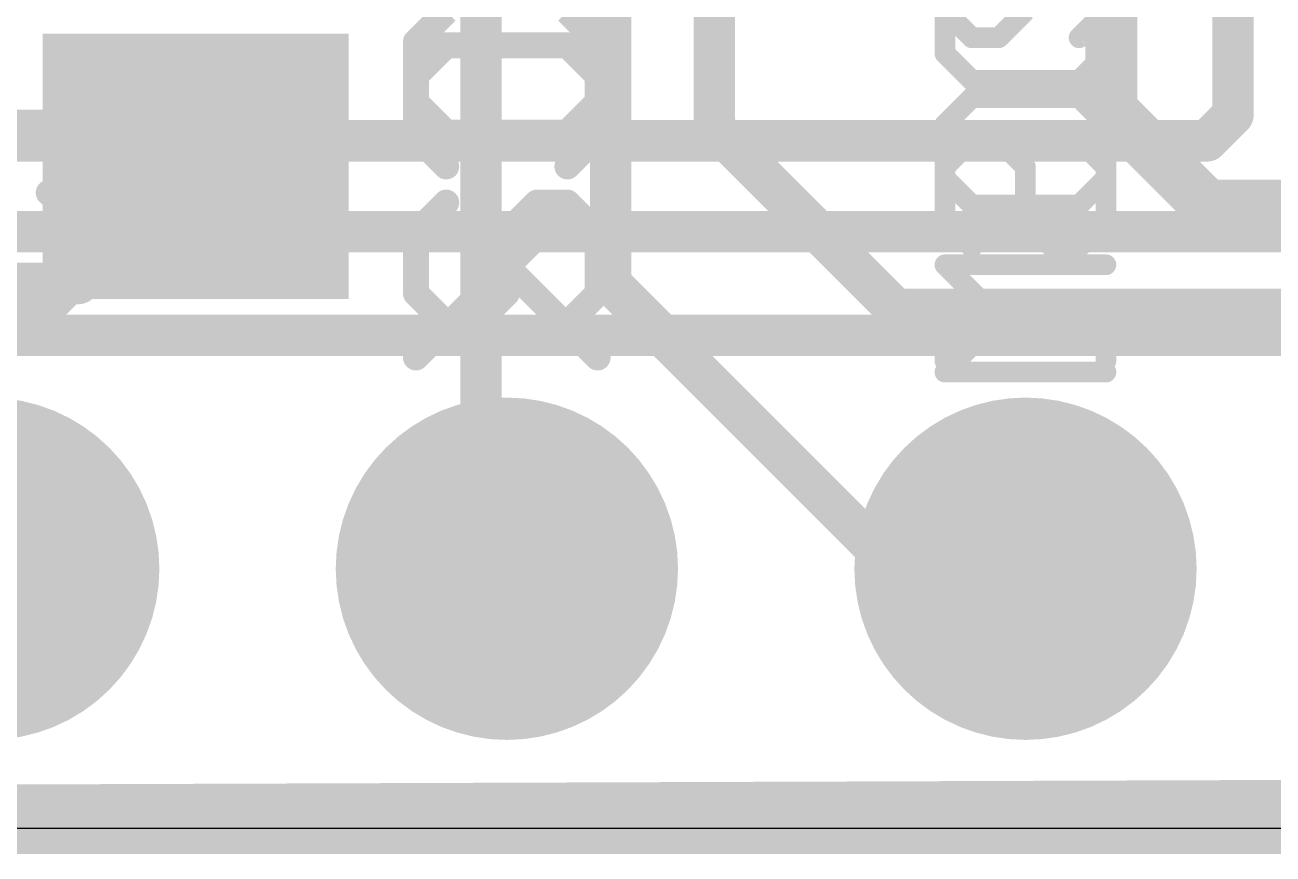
# Model space of a CAD drawing. Extents: x -0.1 to 35.7, y -0.1 to 17.9.
# Drawn here: x 24.31 to 30.42, y -0.13 to 3.93 of the extents above; entities that cross this region are included whole.
import ezdxf

# ---------------------------------------------------------------- set-up
doc = ezdxf.new("R2010")
doc.units = 0
for name, color, linetype in [('1', 12, 'CONTINUOUS'), ('16', 132, 'CONTINUOUS'), ('17', 110, 'CONTINUOUS'), ('20', 53, 'CONTINUOUS'), ('21', 40, 'CONTINUOUS'), ('22', 6, 'CONTINUOUS')]:
    doc.layers.add(name, color=color, linetype=linetype)

# ---------------------------------------------------------------- blocks, each defined once
blk = doc.blocks.new('RECT')
blk.add_solid([(-0.5, -0.5), (0.5, -0.5), (-0.5, 0.5), (0.5, 0.5)])
blk = doc.blocks.new('ROUNDP')
at = {"const_width": 0.5}
blk.add_lwpolyline([(0, -0.25, 1), (0, 0.25, 1), (0, -0.25)], format="xyb", dxfattribs=at)

msp = doc.modelspace()

# ---------------------------------------------------------------- linework, layer by layer
at = {"layer": '1'}
for points, const_width in [([(27.686, 6.096), (27.686, 3.429)], 0.2032), ([(27.178, 5.842), (27.178, 2.667)], 0.2032), ([(26.543, 5.715), (26.543, 1.397)], 0.2032), ([(29.63, 5.588), (29.63, 3.517)], 0.254), ([(29.63, 3.517), (30.099, 3.048)], 0.254), ([(27.686, 3.429), (28.575, 2.54)], 0.2032), ([(24.572, 2.667), (25.146, 3.241)], 0.2032), ([(30.099, 3.048), (30.861, 3.048)], 0.254), ([(22.479, 2.667), (24.572, 2.667)], 0.2032), ([(27.178, 2.667), (28.575, 1.27)], 0.2032), ([(28.575, 2.54), (30.48, 2.54)], 0.2032), ([(30.48, 2.54), (31.75, 1.27)], 0.2032), ([(26.543, 1.397), (26.67, 1.27)], 0.2032), ([(28.575, 1.27), (29.21, 1.27)], 0.2032), ([(0, 0), (35.56, 0)], 0.254)]:
    msp.add_lwpolyline(points, dxfattribs=dict(at, const_width=const_width))
for points, const_width in [([(29.6749, 3.5619, 1), (29.5851, 3.4721)], 0.127), ([(29.5665, 3.517, 1), (29.6935, 3.517)], 0.127), ([(27.7219, 3.4649, 1), (27.6501, 3.3931)], 0.1016), ([(27.6352, 3.429, 1), (27.7368, 3.429)], 0.1016), ([(25.1819, 3.2051, 1), (25.1101, 3.2769)], 0.1016), ([(30.099, 3.1115, 1), (30.099, 2.9845)], 0.127), ([(30.0541, 3.0031, 1), (30.1439, 3.0929)], 0.127), ([(24.5361, 2.7029, 1), (24.6079, 2.6311)], 0.1016), ([(24.572, 2.6162, 1), (24.572, 2.7178)], 0.1016), ([(27.2139, 2.7029, 1), (27.1421, 2.6311)], 0.1016), ([(27.1272, 2.667, 1), (27.2288, 2.667)], 0.1016), ([(28.575, 2.5908, 1), (28.575, 2.4892)], 0.1016), ([(30.5159, 2.5759, 1), (30.4441, 2.5041)], 0.1016), ([(28.5391, 2.5041, 1), (28.6109, 2.5759)], 0.1016), ([(26.5789, 1.4329, 1), (26.5071, 1.3611)], 0.1016), ([(26.4922, 1.397, 1), (26.5938, 1.397)], 0.1016), ([(26.6341, 1.2341, 1), (26.7059, 1.3059)], 0.1016), ([(28.575, 1.3208, 1), (28.575, 1.2192)], 0.1016), ([(28.5391, 1.2341, 1), (28.6109, 1.3059)], 0.1016), ([(29.21, 1.2192, 1), (29.21, 1.3208)], 0.1016)]:
    msp.add_lwpolyline(points, format="xyb", dxfattribs=dict(at, const_width=const_width))
at = {"layer": '16'}
for points, const_width in [([(30.226, 3.4925), (30.226, 6.096)], 0.2032), ([(30.099, 3.3655), (30.226, 3.4925)], 0.2032), ([(23.0505, 3.3655), (30.099, 3.3655)], 0.2032), ([(23.368, 2.921), (30.734, 2.921)], 0.2032), ([(23.622, 2.413), (30.861, 2.413)], 0.2032), ([(0, 0), (35.56, 0.127)], 0.254)]:
    msp.add_lwpolyline(points, dxfattribs=dict(at, const_width=const_width))
at = {"layer": '16', "const_width": 0.1016}
for points in [[(30.2619, 3.4566, 1), (30.1901, 3.5284)], [(30.1752, 3.4925, 1), (30.2768, 3.4925)], [(30.0631, 3.4014, 1), (30.1349, 3.3296)], [(30.099, 3.3147, 1), (30.099, 3.4163)]]:
    msp.add_lwpolyline(points, format="xyb", dxfattribs=at)
at = {"layer": '20'}
msp.add_line((0, 0), (35.56, 0), dxfattribs=at)
at = {"layer": '21'}
for points, const_width in [([(26.373, 3.9989), (26.2247, 3.8506)], 0.127), ([(27.1145, 3.8506), (26.9662, 3.9989)], 0.127), ([(28.8156, 4.0016), (28.947, 3.8702)], 0.1016), ([(29.0783, 3.8702), (29.2097, 4.0016)], 0.1016), ([(29.6037, 4.0016), (29.4724, 3.8702)], 0.1016), ([(26.2247, 3.8506), (26.2247, 3.554)], 0.127), ([(27.1145, 3.554), (27.1145, 3.8506)], 0.127), ([(28.947, 3.8702), (29.0783, 3.8702)], 0.1016), ([(26.2247, 3.554), (26.373, 3.4057)], 0.127), ([(26.9662, 3.4057), (27.1145, 3.554)], 0.127), ([(28.947, 3.577), (28.8156, 3.4457)], 0.1016), ([(29.4724, 3.577), (28.947, 3.577)], 0.1016), ([(29.6037, 3.4457), (29.4724, 3.577)], 0.1016), ([(28.8156, 3.4457), (28.8156, 3.183)], 0.1016), ([(29.6037, 3.183), (29.6037, 3.4457)], 0.1016), ([(26.373, 3.4057), (26.9662, 3.4057)], 0.127), ([(28.8156, 3.183), (28.947, 3.0516)], 0.1016), ([(29.4724, 3.0516), (29.6037, 3.183)], 0.1016), ([(26.373, 3.0634), (26.2247, 2.9151)], 0.127), ([(26.6696, 2.9151), (26.8179, 3.0634)], 0.127), ([(26.8179, 3.0634), (26.9662, 3.0634)], 0.127), ([(26.9662, 3.0634), (27.1145, 2.9151)], 0.127), ([(28.947, 3.0516), (29.4724, 3.0516)], 0.1016), ([(26.2247, 2.9151), (26.2247, 2.6185)], 0.127), ([(26.6696, 2.6185), (26.6696, 2.9151)], 0.127), ([(27.1145, 2.9151), (27.1145, 2.6185)], 0.127), ([(29.0783, 2.4958), (28.8156, 2.7585)], 0.1016), ([(28.8156, 2.7585), (29.6037, 2.7585)], 0.1016), ([(26.2247, 2.6185), (26.373, 2.4702)], 0.127), ([(26.5213, 2.4702), (26.6696, 2.6185)], 0.127), ([(27.1145, 2.6185), (26.9662, 2.4702)], 0.127), ([(26.373, 2.4702), (26.5213, 2.4702)], 0.127), ([(28.8156, 2.2331), (29.0783, 2.4958)], 0.1016), ([(29.6037, 2.2331), (28.8156, 2.2331)], 0.1016)]:
    msp.add_lwpolyline(points, dxfattribs=dict(at, const_width=const_width))
for points, const_width in [([(26.2565, 3.8506, 1), (26.193, 3.8506)], 0.0635), ([(27.1462, 3.8506, 1), (27.0828, 3.8506)], 0.0635), ([(28.947, 3.8956, 1), (28.947, 3.8448)], 0.0508), ([(28.929, 3.8523, 1), (28.9649, 3.8882)], 0.0508), ([(29.0604, 3.8882, 1), (29.0963, 3.8523)], 0.0508), ([(29.0783, 3.8448, 1), (29.0783, 3.8956)], 0.0508), ([(29.4544, 3.8882, 1), (29.4903, 3.8523)], 0.0508), ([(26.2023, 3.8731, 1), (26.2472, 3.8282)], 0.0635), ([(27.092, 3.8282, 1), (27.137, 3.8731)], 0.0635), ([(26.2472, 3.5765, 1), (26.2023, 3.5316)], 0.0635), ([(27.137, 3.5316, 1), (27.092, 3.5765)], 0.0635), ([(28.947, 3.6024, 1), (28.947, 3.5516)], 0.0508), ([(28.9649, 3.5591, 1), (28.929, 3.595)], 0.0508), ([(29.4903, 3.595, 1), (29.4544, 3.5591)], 0.0508), ([(29.4724, 3.5516, 1), (29.4724, 3.6024)], 0.0508), ([(26.193, 3.554, 1), (26.2565, 3.554)], 0.0635), ([(27.0828, 3.554, 1), (27.1462, 3.554)], 0.0635), ([(28.841, 3.4457, 1), (28.7902, 3.4457)], 0.0508), ([(28.7977, 3.4636, 1), (28.8336, 3.4277)], 0.0508), ([(29.6291, 3.4457, 1), (29.5783, 3.4457)], 0.0508), ([(29.5857, 3.4277, 1), (29.6217, 3.4636)], 0.0508), ([(26.373, 3.4375, 1), (26.373, 3.374)], 0.0635), ([(26.3506, 3.3833, 1), (26.3955, 3.4282)], 0.0635), ([(26.9438, 3.4282, 1), (26.9887, 3.3833)], 0.0635), ([(26.9662, 3.374, 1), (26.9662, 3.4375)], 0.0635), ([(28.8336, 3.201, 1), (28.7977, 3.165)], 0.0508), ([(28.7902, 3.183, 1), (28.841, 3.183)], 0.0508), ([(29.5783, 3.183, 1), (29.6291, 3.183)], 0.0508), ([(29.6217, 3.165, 1), (29.5857, 3.201)], 0.0508), ([(26.3955, 3.0409, 1), (26.3506, 3.0858)], 0.0635), ([(26.8179, 3.0951, 1), (26.8179, 3.0316)], 0.0635), ([(26.8404, 3.0409, 1), (26.7955, 3.0858)], 0.0635), ([(26.9887, 3.0858, 1), (26.9438, 3.0409)], 0.0635), ([(26.9662, 3.0316, 1), (26.9662, 3.0951)], 0.0635), ([(28.947, 3.077, 1), (28.947, 3.0263)], 0.0508), ([(28.929, 3.0337, 1), (28.9649, 3.0696)], 0.0508), ([(29.4544, 3.0696, 1), (29.4903, 3.0337)], 0.0508), ([(29.4724, 3.0263, 1), (29.4724, 3.077)], 0.0508), ([(26.2023, 2.9376, 1), (26.2472, 2.8926)], 0.0635), ([(26.2565, 2.9151, 1), (26.193, 2.9151)], 0.0635), ([(26.7014, 2.9151, 1), (26.6379, 2.9151)], 0.0635), ([(26.6472, 2.9376, 1), (26.6921, 2.8926)], 0.0635), ([(27.1462, 2.9151, 1), (27.0828, 2.9151)], 0.0635), ([(27.092, 2.8926, 1), (27.137, 2.9376)], 0.0635), ([(28.8156, 2.7839, 1), (28.8156, 2.7331)], 0.0508), ([(28.8336, 2.7764, 1), (28.7977, 2.7405)], 0.0508), ([(29.6037, 2.7331, 1), (29.6037, 2.7839)], 0.0508), ([(26.2472, 2.641, 1), (26.2023, 2.5961)], 0.0635), ([(26.193, 2.6185, 1), (26.2565, 2.6185)], 0.0635), ([(26.6379, 2.6185, 1), (26.7014, 2.6185)], 0.0635), ([(26.6921, 2.5961, 1), (26.6472, 2.641)], 0.0635), ([(27.0828, 2.6185, 1), (27.1462, 2.6185)], 0.0635), ([(27.137, 2.5961, 1), (27.092, 2.641)], 0.0635), ([(26.373, 2.502, 1), (26.373, 2.4385)], 0.0635), ([(26.3506, 2.4478, 1), (26.3955, 2.4927)], 0.0635), ([(26.4989, 2.4927, 1), (26.5438, 2.4478)], 0.0635), ([(26.5213, 2.4385, 1), (26.5213, 2.502)], 0.0635), ([(26.9438, 2.4927, 1), (26.9887, 2.4478)], 0.0635), ([(29.0963, 2.4778, 1), (29.0604, 2.5137)], 0.0508), ([(29.0604, 2.4778, 1), (29.0963, 2.5137)], 0.0508), ([(28.8156, 2.2585, 1), (28.8156, 2.2077)], 0.0508), ([(28.7977, 2.251, 1), (28.8336, 2.2151)], 0.0508), ([(29.6037, 2.2077, 1), (29.6037, 2.2585)], 0.0508)]:
    msp.add_lwpolyline(points, format="xyb", dxfattribs=dict(at, const_width=const_width))
at = {"layer": '22'}
for points, const_width in [([(28.8156, 3.7933), (28.8156, 4.056)], 0.1016), ([(29.6037, 4.056), (29.6037, 3.7933)], 0.1016), ([(26.2247, 3.685), (26.373, 3.8333)], 0.127), ([(26.373, 3.8333), (26.9662, 3.8333)], 0.127), ([(26.9662, 3.8333), (27.1145, 3.685)], 0.127), ([(28.947, 3.662), (28.8156, 3.7933)], 0.1016), ([(29.6037, 3.7933), (29.4724, 3.662)], 0.1016), ([(26.2247, 3.3884), (26.2247, 3.685)], 0.127), ([(27.1145, 3.685), (27.1145, 3.3884)], 0.127), ([(29.4724, 3.662), (28.947, 3.662)], 0.1016), ([(23.9813, 3.4538), (24.5745, 3.4538)], 0.127), ([(26.373, 3.2401), (26.2247, 3.3884)], 0.127), ([(27.1145, 3.3884), (26.9662, 3.2401)], 0.127), ([(28.8156, 3.2374), (28.947, 3.3688)], 0.1016), ([(28.947, 3.3688), (29.0783, 3.3688)], 0.1016), ([(29.0783, 3.3688), (29.2097, 3.2374)], 0.1016), ([(29.6037, 3.2374), (29.4724, 3.3688)], 0.1016), ([(28.8156, 2.9747), (28.8156, 3.2374)], 0.1016), ([(29.2097, 3.2374), (29.2097, 2.9747)], 0.1016), ([(29.6037, 2.9747), (29.6037, 3.2374)], 0.1016), ([(24.5745, 2.9632), (24.4262, 3.1115)], 0.127), ([(24.5745, 2.6666), (24.5745, 2.9632)], 0.127), ([(28.947, 2.8434), (28.8156, 2.9747)], 0.1016), ([(29.2097, 2.9747), (29.341, 2.8434)], 0.1016), ([(29.4724, 2.8434), (29.6037, 2.9747)], 0.1016), ([(26.2247, 2.8977), (27.1145, 2.8977)], 0.127), ([(26.8179, 2.8977), (26.2247, 2.3046)], 0.127), ([(29.341, 2.8434), (29.4724, 2.8434)], 0.1016), ([(26.6696, 2.7494), (27.1145, 2.3046)], 0.127), ([(24.4262, 2.5183), (24.5745, 2.6666)], 0.127), ([(24.1296, 2.5183), (24.4262, 2.5183)], 0.127), ([(28.8156, 2.5502), (28.8156, 2.2875)], 0.1016), ([(29.6037, 2.5502), (29.6037, 2.2875)], 0.1016), ([(29.6037, 2.4188), (28.8156, 2.4188)], 0.1016)]:
    msp.add_lwpolyline(points, dxfattribs=dict(at, const_width=const_width))
for points, const_width in [([(26.373, 3.865, 1), (26.373, 3.8015)], 0.0635), ([(26.3955, 3.8108, 1), (26.3506, 3.8557)], 0.0635), ([(26.9887, 3.8557, 1), (26.9438, 3.8108)], 0.0635), ([(26.9662, 3.8015, 1), (26.9662, 3.865)], 0.0635), ([(28.7902, 3.7933, 1), (28.841, 3.7933)], 0.0508), ([(28.8336, 3.8113, 1), (28.7977, 3.7754)], 0.0508), ([(29.5783, 3.7933, 1), (29.6291, 3.7933)], 0.0508), ([(29.6217, 3.7754, 1), (29.5857, 3.8113)], 0.0508), ([(26.2565, 3.685, 1), (26.193, 3.685)], 0.0635), ([(26.2023, 3.7074, 1), (26.2472, 3.6625)], 0.0635), ([(27.1462, 3.685, 1), (27.0828, 3.685)], 0.0635), ([(27.092, 3.6625, 1), (27.137, 3.7074)], 0.0635), ([(28.947, 3.6874, 1), (28.947, 3.6366)], 0.0508), ([(28.929, 3.644, 1), (28.9649, 3.6799)], 0.0508), ([(29.4544, 3.6799, 1), (29.4903, 3.644)], 0.0508), ([(29.4724, 3.6366, 1), (29.4724, 3.6874)], 0.0508), ([(24.5745, 3.4221, 1), (24.5745, 3.4856)], 0.0635), ([(26.2472, 3.4108, 1), (26.2023, 3.3659)], 0.0635), ([(27.137, 3.3659, 1), (27.092, 3.4108)], 0.0635), ([(26.193, 3.3884, 1), (26.2565, 3.3884)], 0.0635), ([(27.0828, 3.3884, 1), (27.1462, 3.3884)], 0.0635), ([(28.947, 3.3942, 1), (28.947, 3.3434)], 0.0508), ([(28.9649, 3.3508, 1), (28.929, 3.3867)], 0.0508), ([(29.0963, 3.3867, 1), (29.0604, 3.3508)], 0.0508), ([(29.0783, 3.3434, 1), (29.0783, 3.3942)], 0.0508), ([(29.4903, 3.3867, 1), (29.4544, 3.3508)], 0.0508), ([(26.3506, 3.2176, 1), (26.3955, 3.2625)], 0.0635), ([(26.9438, 3.2625, 1), (26.9887, 3.2176)], 0.0635), ([(28.841, 3.2374, 1), (28.7902, 3.2374)], 0.0508), ([(28.7977, 3.2554, 1), (28.8336, 3.2195)], 0.0508), ([(29.2351, 3.2374, 1), (29.1843, 3.2374)], 0.0508), ([(29.1917, 3.2195, 1), (29.2276, 3.2554)], 0.0508), ([(29.6291, 3.2374, 1), (29.5783, 3.2374)], 0.0508), ([(29.5857, 3.2195, 1), (29.6217, 3.2554)], 0.0508), ([(24.4487, 3.134, 1), (24.4038, 3.089)], 0.0635), ([(24.6062, 2.9632, 1), (24.5428, 2.9632)], 0.0635), ([(24.552, 2.9408, 1), (24.597, 2.9857)], 0.0635), ([(28.7902, 2.9747, 1), (28.841, 2.9747)], 0.0508), ([(28.8336, 2.9927, 1), (28.7977, 2.9568)], 0.0508), ([(29.2276, 2.9927, 1), (29.1917, 2.9568)], 0.0508), ([(29.1843, 2.9747, 1), (29.2351, 2.9747)], 0.0508), ([(29.5783, 2.9747, 1), (29.6291, 2.9747)], 0.0508), ([(29.6217, 2.9568, 1), (29.5857, 2.9927)], 0.0508), ([(26.2247, 2.9295, 1), (26.2247, 2.866)], 0.0635), ([(26.8404, 2.8753, 1), (26.7955, 2.9202)], 0.0635), ([(27.1145, 2.866, 1), (27.1145, 2.9295)], 0.0635), ([(28.929, 2.8254, 1), (28.9649, 2.8614)], 0.0508), ([(29.341, 2.8688, 1), (29.341, 2.818)], 0.0508), ([(29.323, 2.8254, 1), (29.359, 2.8614)], 0.0508), ([(29.4544, 2.8614, 1), (29.4903, 2.8254)], 0.0508), ([(29.4724, 2.818, 1), (29.4724, 2.8688)], 0.0508), ([(26.6921, 2.7719, 1), (26.6472, 2.727)], 0.0635), ([(24.5428, 2.6666, 1), (24.6062, 2.6666)], 0.0635), ([(24.597, 2.6442, 1), (24.552, 2.6891)], 0.0635), ([(24.4038, 2.5408, 1), (24.4487, 2.4959)], 0.0635), ([(24.4262, 2.4866, 1), (24.4262, 2.5501)], 0.0635), ([(28.841, 2.5502, 1), (28.7902, 2.5502)], 0.0508), ([(29.6291, 2.5502, 1), (29.5783, 2.5502)], 0.0508), ([(28.8156, 2.4442, 1), (28.8156, 2.3935)], 0.0508), ([(29.6037, 2.3935, 1), (29.6037, 2.4442)], 0.0508), ([(26.2023, 2.327, 1), (26.2472, 2.2821)], 0.0635), ([(27.092, 2.2821, 1), (27.137, 2.327)], 0.0635), ([(28.7902, 2.2875, 1), (28.841, 2.2875)], 0.0508), ([(29.5783, 2.2875, 1), (29.6291, 2.2875)], 0.0508)]:
    msp.add_lwpolyline(points, format="xyb", dxfattribs=dict(at, const_width=const_width))

# ---------------------------------------------------------------- block references
at = {"layer": '1', "xscale": 1.3, "yscale": 1.5, "rotation": 90}
msp.add_blockref('RECT', (25.146, 3.241), dxfattribs=at)
at = {"layer": '17', "xscale": 1.6764, "yscale": 1.6764, "rotation": 270}
for p in [(24.13, 1.27), (24.13, 1.27), (26.67, 1.27), (26.67, 1.27), (29.21, 1.27), (29.21, 1.27)]:
    msp.add_blockref('ROUNDP', p, dxfattribs=at)

doc.saveas('drawing.dxf')
